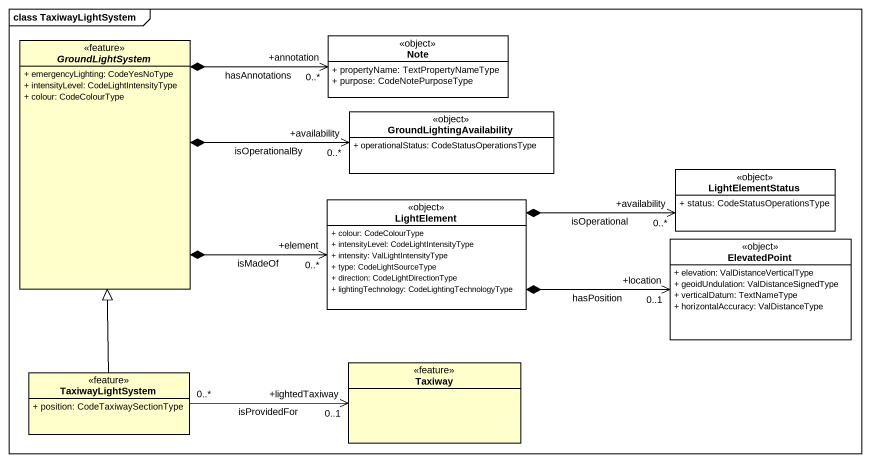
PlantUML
@startuml
mainframe class TaxiwayLightSystem
hide circle
hide empty members
skinparam classAttributeIconSize 0
abstract class GroundLightSystem <<feature>> {
  + emergencyLighting: CodeYesNoType
  + intensityLevel: CodeLightIntensityType
  + colour: CodeColourType
}
class "Note" as Note_ <<object>> #FFFFFF {
  + propertyName: TextPropertyNameType
  + purpose: CodeNotePurposeType
}
class GroundLightingAvailability <<object>> #FFFFFF {
  + operationalStatus: CodeStatusOperationsType
}
class LightElementStatus <<object>> #FFFFFF {
  + status: CodeStatusOperationsType
}
class LightElement <<object>> #FFFFFF {
  + colour: CodeColourType
  + intensityLevel: CodeLightIntensityType
  + intensity: ValLightIntensityType
  + type: CodeLightSourceType
  + direction: CodeLightDirectionType
  + lightingTechnology: CodeLightingTechnologyType
}
class ElevatedPoint <<object>> #FFFFFF {
  + elevation: ValDistanceVerticalType
  + geoidUndulation: ValDistanceSignedType
  + verticalDatum: TextNameType
  + horizontalAccuracy: ValDistanceType
}
class TaxiwayLightSystem <<feature>> {
  + position: CodeTaxiwaySectionType
}
class Taxiway <<feature>>
GroundLightSystem *-right-> "+annotation\n0..*" Note_ : hasAnnotations
GroundLightSystem *-right-> "+availability\n0..*" GroundLightingAvailability : isOperationalBy
GroundLightSystem *-right-> "+element\n0..*" LightElement : isMadeOf
LightElement *-right-> "+availability\n0..*" LightElementStatus : isOperational
LightElement *-right-> "+location\n0..1" ElevatedPoint : hasPosition
TaxiwayLightSystem -up-|> GroundLightSystem
TaxiwayLightSystem "0..*" -right-> "+lightedTaxiway\n0..1" Taxiway : isProvidedFor
@enduml
